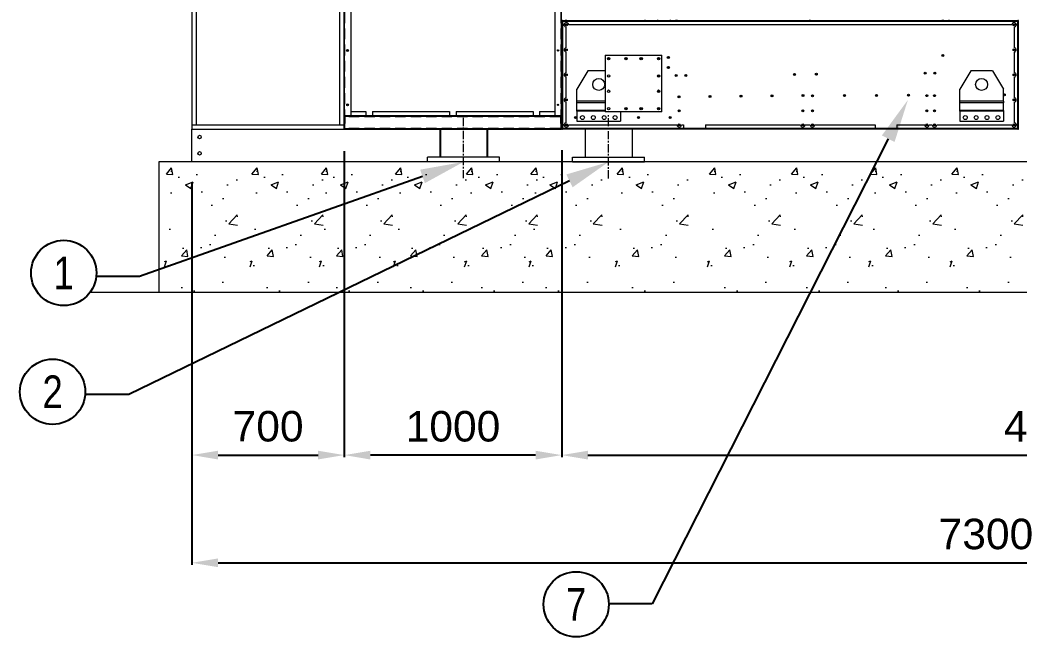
# Model space of a CAD drawing. Header units: millimetres. Extents: x -662366 to 32042, y -139401 to 24090.
# Drawn here: x 10738 to 15330, y 8546 to 11380 of the extents above; entities that cross this region are included whole.
import ezdxf
from ezdxf import colors
from ezdxf.entities.mleader import LeaderData, LeaderLine
from ezdxf.enums import TextEntityAlignment as Align
from ezdxf.math import Vec2, Vec3

# ---------------------------------------------------------------- set-up
doc = ezdxf.new("R2010")
doc.units = ezdxf.units.MM
doc.linetypes.add('CENTER', pattern=[2, 1.25, -0.25, 0.25, -0.25])
doc.linetypes.add('HIDDEN', pattern=[0.375, 0.25, -0.125])
for name, color, linetype in [('center', 1, 'CENTER'), ('냉각탑_dim', 1, 'Continuous'), ('냉각탑_text', 3, 'Continuous'), ('냉각탑_기초', 23, 'Continuous'), ('숨은선', 5, 'HIDDEN')]:
    doc.layers.add(name, color=color, linetype=linetype)
doc.styles.get("Standard").update_dxf_attribs({"font": 'arial.ttf'})
doc.dimstyles.new('1.40', dxfattribs={"dimscale": 20, "dimtxt": 1.5, "dimasz": 1, "dimexe": 0.5, "dimexo": 0.5, "dimgap": 0.5, "dimtad": 1, "dimdec": 0, "dimzin": 0, "dimdsep": 46, "dimtxsty": 'Standard', "dimcen": 0, "dimclrd": 2, "dimclre": 2, "dimclrt": 3, "dimadec": 0, "dimazin": 0, "dimtfac": 1, "dimtdec": 0, "dimtmove": 0, "dimatfit": 0, "dimfxl": 1, "dimtolj": 1, "dimtzin": 0, "dimlwd": -1, "dimlwe": -1, "dimarcsym": 0})

# ---------------------------------------------------------------- blocks, each defined once
blk = doc.blocks.new('*D280')
at = {"color": 2, "transparency": 16777216}
for p, q in [((12228.4, 10777.6), (12228.4, 9371.4)), ((11528.4, 10629.6), (11528.4, 9371.4)), ((11648.4, 9381.4), (12108.4, 9381.4))]:
    blk.add_line(p, q, dxfattribs=at)
for points in [[(11648.4, 9401.4), (11648.4, 9361.4), (11528.4, 9381.4)], [(12108.4, 9401.4), (12108.4, 9361.4), (12228.4, 9381.4)]]:
    blk.add_solid(points, dxfattribs=at)
at = {"layer": 'Defpoints', "color": 0, "transparency": 16777216}
for p in [(12228.4, 10877.6), (11528.4, 10729.6), (12228.4, 9381.4)]:
    blk.add_point(p, dxfattribs=at)
at = {"color": 3, "lineweight": 5, "transparency": 16777216, "insert": (11878.4, 9512.9), "char_height": 140, "attachment_point": 5}
blk.add_mtext('\\A1;700', dxfattribs=at)
blk = doc.blocks.new('*D281')
at = {"color": 2, "transparency": 16777216}
for p, q in [((12228.4, 10777.6), (12228.4, 9371.2)), ((13228.4, 10781.1), (13228.4, 9371.2)), ((13108.4, 9381.2), (12348.4, 9381.2))]:
    blk.add_line(p, q, dxfattribs=at)
for points in [[(12348.4, 9401.2), (12348.4, 9361.2), (12228.4, 9381.2)], [(13108.4, 9401.2), (13108.4, 9361.2), (13228.4, 9381.2)]]:
    blk.add_solid(points, dxfattribs=at)
at = {"layer": 'Defpoints', "color": 0, "transparency": 16777216}
for p in [(12228.4, 10877.6), (13228.4, 10881.1), (12228.4, 9381.2)]:
    blk.add_point(p, dxfattribs=at)
at = {"color": 3, "lineweight": 5, "transparency": 16777216, "insert": (12728.4, 9512.7), "char_height": 140, "attachment_point": 5}
blk.add_mtext('\\A1;1000', dxfattribs=at)
blk = doc.blocks.new('*D282')
at = {"color": 2, "transparency": 16777216}
for p, q in [((13228.4, 10777.6), (13228.4, 9371.2)), ((17728.4, 10782.3), (17728.4, 9371.2)), ((13348.4, 9381.2), (17608.4, 9381.2))]:
    blk.add_line(p, q, dxfattribs=at)
for points in [[(13348.4, 9401.2), (13348.4, 9361.2), (13228.4, 9381.2)], [(17608.4, 9401.2), (17608.4, 9361.2), (17728.4, 9381.2)]]:
    blk.add_solid(points, dxfattribs=at)
at = {"layer": 'Defpoints', "color": 0, "transparency": 16777216}
for p in [(13228.4, 10877.6), (17728.4, 10882.3), (17728.4, 9381.2)]:
    blk.add_point(p, dxfattribs=at)
at = {"color": 3, "lineweight": 5, "transparency": 16777216, "insert": (15478.4, 9512.7), "char_height": 140, "attachment_point": 5}
blk.add_mtext('\\A1;4500', dxfattribs=at)
blk = doc.blocks.new('*D286')
at = {"color": 2, "transparency": 16777216}
for p, q in [((11528.4, 10629.6), (11528.4, 8876.6)), ((18828.4, 10629.2), (18828.4, 8876.6)), ((11648.4, 8886.6), (18708.4, 8886.6))]:
    blk.add_line(p, q, dxfattribs=at)
for points in [[(11648.4, 8906.6), (11648.4, 8866.6), (11528.4, 8886.6)], [(18708.4, 8906.6), (18708.4, 8866.6), (18828.4, 8886.6)]]:
    blk.add_solid(points, dxfattribs=at)
at = {"layer": 'Defpoints', "color": 0, "transparency": 16777216}
for p in [(11528.4, 10729.6), (18828.4, 10729.2), (18828.4, 8886.6)]:
    blk.add_point(p, dxfattribs=at)
at = {"color": 3, "lineweight": 5, "transparency": 16777216, "insert": (15178.4, 9018.1), "char_height": 140, "attachment_point": 5}
blk.add_mtext('\\A1;7300', dxfattribs=at)
blk = doc.blocks.new('1')
at = {"lineweight": 20}
for p, q in [((11528.4, 13877.9), (11528.4, 10877.9)), ((12228.4, 13877.9), (12228.4, 10939.9)), ((13226.4, 13877.9), (13226.4, 10939.9)), ((11548.4, 13857.9), (11548.4, 10897.9)), ((12208.4, 10897.6), (12208.4, 13857.9)), ((12228.4, 10939.9), (13226.4, 10939.9)), ((12526.4, 10939.9), (12326.4, 10939.9)), ((11528.4, 10897.9), (12228.4, 10897.6)), ((11528.4, 10877.9), (12228.4, 10877.6)), ((11528.4, 10729.2), (18828.4, 10729.2))]:
    blk.add_line(p, q, dxfattribs=at)
at = {"color": 0, "lineweight": 20}
for p, q in [((12228.4, 10877.6), (12228.4, 13877.6)), ((11528.4, 10729.6), (11528.4, 10877.9)), ((13231.9, 10877.6), (12228.4, 10877.6))]:
    blk.add_line(p, q, dxfattribs=at)
at = {"color": 5, "lineweight": 20}
for p, q in [((12258.4, 13827.9), (12258.4, 10939.9)), ((13196.4, 13827.9), (13196.4, 10939.9)), ((12258.4, 10959.9), (12328.4, 10959.9)), ((12328.4, 10959.9), (12328.4, 10939.9)), ((12328.4, 10941.5), (12358.4, 10941.5)), ((12358.4, 10959.9), (12712.4, 10959.9)), ((12358.4, 10959.9), (12358.4, 10939.9)), ((12712.4, 10959.9), (12712.4, 10939.9)), ((12712.4, 10941.5), (12742.4, 10941.5)), ((12742.4, 10959.9), (13096.4, 10959.9)), ((12742.4, 10959.9), (12742.4, 10939.9)), ((13096.4, 10959.9), (13096.4, 10939.9)), ((13096.4, 10941.5), (13126.4, 10941.5)), ((13126.4, 10959.9), (13196.4, 10959.9)), ((13126.4, 10959.9), (13126.4, 10939.9))]:
    blk.add_line(p, q, dxfattribs=at)
at = {"color": 7, "lineweight": 20, "ltscale": 0.010278}
for p, q in [((13228.4, 11374.1), (13228.4, 11355.6)), ((13230.4, 11355.6), (13230.4, 11374.1)), ((15324.9, 11355.6), (15324.9, 11374.1)), ((15326.4, 11374.1), (15326.4, 11355.6)), ((15328.4, 11355.6), (15328.4, 11374.1)), ((13228.4, 10899.6), (13228.4, 10881.1)), ((13230.4, 10881.1), (13230.4, 10899.6)), ((15324.9, 10881.1), (15324.9, 10899.6)), ((15326.4, 10899.6), (15326.4, 10881.1)), ((15328.4, 10881.1), (15328.4, 10899.6))]:
    blk.add_line(p, q, dxfattribs=at)
at = {"color": 7, "lineweight": 20, "ltscale": 0.001111}
for p, q in [((13230.4, 11374.1), (13228.4, 11374.1)), ((13231.9, 11357.6), (13231.9, 11355.6)), ((13246.7, 11377.6), (13246.7, 11379.6)), ((13249.9, 11377.6), (13249.9, 11379.6)), ((15328.4, 11374.1), (15326.4, 11374.1)), ((13231.9, 10899.6), (13231.9, 10897.6)), ((13228.4, 10881.1), (13230.4, 10881.1)), ((15326.4, 10881.1), (15328.4, 10881.1))]:
    blk.add_line(p, q, dxfattribs=at)
at = {"color": 7, "lineweight": 20, "ltscale": 0.253333}
for p, q in [((13228.4, 11355.6), (13228.4, 10899.6)), ((13231.9, 11355.6), (13231.9, 10899.6)), ((15324.9, 10899.6), (15324.9, 11355.6)), ((15328.4, 10899.6), (15328.4, 11355.6))]:
    blk.add_line(p, q, dxfattribs=at)
at = {"color": 7, "lineweight": 20, "ltscale": 0.001944}
for p, q in [((13228.4, 11355.6), (13231.9, 11355.6)), ((13231.9, 11374.1), (13231.9, 11377.6)), ((15324.9, 11374.1), (15324.9, 11377.6)), ((15328.4, 11355.6), (15324.9, 11355.6)), ((13228.4, 10899.6), (13231.9, 10899.6)), ((15328.4, 10899.6), (15324.9, 10899.6)), ((13231.9, 10881.1), (13231.9, 10877.6)), ((15324.9, 10881.1), (15324.9, 10877.6))]:
    blk.add_line(p, q, dxfattribs=at)
at = {"color": 7, "lineweight": 20, "ltscale": 0.000833333}
for p, q in [((13231.9, 11374.1), (13230.4, 11374.1)), ((15324.9, 11374.1), (15326.4, 11374.1)), ((13231.9, 10881.1), (13230.4, 10881.1)), ((15324.9, 10881.1), (15326.4, 10881.1))]:
    blk.add_line(p, q, dxfattribs=at)
at = {"color": 7, "lineweight": 20}
for p, q in [((13231.9, 11377.6), (15324.9, 11377.6)), ((13231.9, 11374.1), (15324.9, 11374.1)), ((15297.4, 11357.6), (13259.4, 11357.6)), ((15324.9, 10877.6), (13231.9, 10877.6)), ((13335.3, 10877.6), (13335.3, 10749.6)), ((13551.6, 10877.6), (13551.6, 10749.6)), ((13278.5, 10749.6), (13608.5, 10749.6)), ((13278.5, 10727.6), (13278.5, 10749.6)), ((13608.5, 10727.6), (13608.5, 10749.6)), ((13278.5, 10727.6), (13608.5, 10727.6)), ((13551.4, 10727.6), (13335.1, 10727.6))]:
    blk.add_line(p, q, dxfattribs=at)
at = {"color": 7, "lineweight": 20, "ltscale": 0.009167}
for p, q in [((13231.9, 11374.1), (13231.9, 11357.6)), ((15324.9, 11357.6), (15324.9, 11374.1)), ((13231.9, 10897.6), (13231.9, 10881.1)), ((13788.4, 10897.6), (13788.4, 10881.1)), ((13888.4, 10897.6), (13888.4, 10881.1)), ((14668.4, 10897.6), (14668.4, 10881.1)), ((14768.4, 10897.6), (14768.4, 10881.1)), ((15324.9, 10881.1), (15324.9, 10897.6))]:
    blk.add_line(p, q, dxfattribs=at)
at = {"color": 7, "lineweight": 20, "ltscale": 0.004167}
for p, q in [((13239.4, 11357.6), (13231.9, 11357.6)), ((15324.9, 11357.6), (15317.4, 11357.6)), ((13231.9, 10897.6), (13239.4, 10897.6)), ((15317.4, 10897.6), (15324.9, 10897.6))]:
    blk.add_line(p, q, dxfattribs=at)
at = {"color": 7, "lineweight": 20, "ltscale": 0.004279}
for p, q in [((13231.9, 11355.6), (13239.6, 11355.6)), ((15324.9, 11355.6), (15317.2, 11355.6)), ((13231.9, 10899.6), (13239.6, 10899.6)), ((15324.9, 10899.6), (15317.2, 10899.6))]:
    blk.add_line(p, q, dxfattribs=at)
at = {"color": 7, "lineweight": 20, "ltscale": 0.001453}
blk.add_line((13246.7, 11356.3), (13246.7, 11358.9), dxfattribs=at)
at = {"color": 7, "lineweight": 20, "ltscale": 0.052833}
for p, q in [((13248.4, 11252.5), (13248.4, 11347.6)), ((15308.4, 11347.6), (15308.4, 11252.5)), ((13248.4, 11137.5), (13248.4, 11232.6)), ((15308.4, 11232.6), (15308.4, 11137.5)), ((13248.4, 11022.5), (13248.4, 11117.6)), ((15308.4, 11117.6), (15308.4, 11022.5)), ((13248.4, 10907.5), (13248.4, 11002.6)), ((15308.4, 11002.6), (15308.4, 10907.5))]:
    blk.add_line(p, q, dxfattribs=at)
at = {"color": 7, "lineweight": 20, "ltscale": 0.003287}
blk.add_line((13249.9, 11354.6), (13249.9, 11360.5), dxfattribs=at)
at = {"color": 7, "lineweight": 20, "ltscale": 0.001115}
for p, q in [((13728.1, 11377.6), (13728.3, 11379.6)), ((13754.7, 11377.6), (13754.9, 11379.6)), ((13758.2, 11377.6), (13758.4, 11379.6)), ((13758.6, 11377.6), (13758.8, 11379.6)), ((14368.8, 11379.6), (14368.6, 11377.6)), ((14368.6, 11377.6), (14368.8, 11379.6)), ((14978.8, 11379.6), (14978.6, 11377.6)), ((14979, 11377.6), (14979.2, 11379.6)), ((14982.5, 11377.6), (14982.7, 11379.6)), ((15009.1, 11377.6), (15009.3, 11379.6))]:
    blk.add_line(p, q, dxfattribs=at)
at = {"color": 7, "lineweight": 20, "ltscale": 0.144444}
for p, q in [((13428.4, 11217.6), (13688.4, 11217.6)), ((13428.4, 11217.6), (13428.4, 10957.6)), ((13688.4, 10957.6), (13688.4, 11217.6)), ((13688.4, 10957.6), (13428.4, 10957.6))]:
    blk.add_line(p, q, dxfattribs=at)
at = {"color": 7, "lineweight": 20, "ltscale": 0.002633}
for p, q in [((13445.8, 11204.4), (13441, 11204.4)), ((13525.8, 11204.4), (13521, 11204.4)), ((13595.8, 11204.4), (13591, 11204.4)), ((13675.8, 11204.4), (13671, 11204.4))]:
    blk.add_line(p, q, dxfattribs=at)
at = {"color": 7, "lineweight": 20, "ltscale": 1.31094e-06}
blk.add_line((13713.4, 11161.6), (13713.4, 11161.6), dxfattribs=at)
at = {"color": 7, "lineweight": 20, "ltscale": 0.053832}
for p, q in [((13348.4, 11145.6), (13298.4, 11062.6)), ((15108.4, 11145.6), (15058.4, 11062.6)), ((15208.4, 11145.6), (15258.4, 11062.6))]:
    blk.add_line(p, q, dxfattribs=at)
at = {"color": 7, "lineweight": 20, "ltscale": 0.044444}
blk.add_line((13428.4, 11145.6), (13348.4, 11145.6), dxfattribs=at)
at = {"color": 7, "lineweight": 20, "ltscale": 0.055556}
for p, q in [((15208.4, 11145.6), (15108.4, 11145.6)), ((13888.4, 10881.1), (13788.4, 10881.1)), ((14768.4, 10881.1), (14668.4, 10881.1))]:
    blk.add_line(p, q, dxfattribs=at)
at = {"color": 7, "lineweight": 20, "ltscale": 0.031187}
for p, q in [((13298.4, 11006.5), (13298.4, 11062.6)), ((15058.4, 11006.5), (15058.4, 11062.6)), ((15258.4, 11006.5), (15258.4, 11062.6))]:
    blk.add_line(p, q, dxfattribs=at)
at = {"color": 7, "lineweight": 20, "ltscale": 0.003143}
blk.add_line((13248.4, 11009.8), (13248.4, 11015.4), dxfattribs=at)
at = {"color": 7, "lineweight": 20, "ltscale": 0.003919}
for p, q in [((13298.4, 10999.4), (13298.4, 11006.5)), ((15058.4, 10999.4), (15058.4, 11006.5)), ((15258.4, 11006.5), (15258.4, 10999.4))]:
    blk.add_line(p, q, dxfattribs=at)
at = {"color": 7, "lineweight": 20, "ltscale": 0.072222}
for p, q in [((13428.4, 11006.5), (13298.4, 11006.5)), ((13428.4, 10999.4), (13298.4, 10999.4)), ((13428.4, 10964.2), (13298.4, 10964.2)), ((13428.4, 10960.7), (13298.4, 10960.7))]:
    blk.add_line(p, q, dxfattribs=at)
at = {"color": 7, "lineweight": 20, "ltscale": 0.019545}
for p, q in [((13298.4, 10964.2), (13298.4, 10999.4)), ((15058.4, 10964.2), (15058.4, 10999.4)), ((15258.4, 10964.2), (15258.4, 10999.4))]:
    blk.add_line(p, q, dxfattribs=at)
at = {"color": 7, "lineweight": 20, "ltscale": 0.111111}
for p, q in [((15258.4, 11006.5), (15058.4, 11006.5)), ((15258.4, 10999.4), (15058.4, 10999.4)), ((15258.4, 10964.2), (15058.4, 10964.2)), ((15258.4, 10960.7), (15058.4, 10960.7)), ((13298.4, 10914.6), (13498.4, 10914.6)), ((15058.4, 10914.6), (15258.4, 10914.6))]:
    blk.add_line(p, q, dxfattribs=at)
for p, q in [((12228.4, 10937.6), (12228.4, 10877.6)), ((13226.4, 10937.6), (12228.4, 10937.6)), ((13226.4, 10937.6), (13226.4, 10877.6)), ((13226.4, 10919.6), (13226.4, 10877.6)), ((13226.4, 10877.6), (12228.4, 10877.6))]:
    blk.add_line(p, q)
at = {"color": 7, "lineweight": 20, "ltscale": 0.001959}
for p, q in [((13298.4, 10960.7), (13298.4, 10964.2)), ((15058.4, 10960.7), (15058.4, 10964.2)), ((15258.4, 10964.2), (15258.4, 10960.7))]:
    blk.add_line(p, q, dxfattribs=at)
at = {"color": 7, "lineweight": 20, "ltscale": 0.025612}
for p, q in [((13298.4, 10960.7), (13298.4, 10914.6)), ((15058.4, 10960.7), (15058.4, 10914.6)), ((15258.4, 10960.7), (15258.4, 10914.6))]:
    blk.add_line(p, q, dxfattribs=at)
at = {"color": 7, "lineweight": 20, "ltscale": 0.023889}
blk.add_line((13498.4, 10957.6), (13498.4, 10914.6), dxfattribs=at)
at = {"color": 7, "lineweight": 20, "ltscale": 0.277222}
blk.add_line((13259.4, 10897.6), (13758.4, 10897.6), dxfattribs=at)
at = {"color": 7, "lineweight": 20, "ltscale": 0.005556}
blk.add_line((13778.4, 10897.6), (13788.4, 10897.6), dxfattribs=at)
at = {"color": 7, "lineweight": 20, "ltscale": 0.243333}
blk.add_line((13888.4, 10897.6), (14326.4, 10897.6), dxfattribs=at)
at = {"color": 7, "lineweight": 20, "ltscale": 0.013333}
blk.add_line((14346.4, 10897.6), (14370.4, 10897.6), dxfattribs=at)
at = {"color": 7, "lineweight": 20, "ltscale": 0.154444}
blk.add_line((14390.4, 10897.6), (14668.4, 10897.6), dxfattribs=at)
at = {"color": 7, "lineweight": 20, "ltscale": 0.071389}
blk.add_line((14768.4, 10897.6), (14896.9, 10897.6), dxfattribs=at)
at = {"color": 7, "lineweight": 20, "ltscale": 0.008333}
blk.add_line((14916.9, 10897.6), (14931.9, 10897.6), dxfattribs=at)
at = {"color": 7, "lineweight": 20, "ltscale": 0.191944}
blk.add_line((14951.9, 10897.6), (15297.4, 10897.6), dxfattribs=at)
at = {"color": 0, "ltscale": 30}
for p, q in [((12668.8, 10877.6), (12668.8, 10749.7)), ((12884.8, 10877.6), (12884.8, 10749.7))]:
    blk.add_line(p, q, dxfattribs=at)
at = {"color": 7, "lineweight": 20, "ltscale": 0.309167}
for p, q in [((13788.4, 10881.1), (13231.9, 10881.1)), ((15324.9, 10881.1), (14768.4, 10881.1))]:
    blk.add_line(p, q, dxfattribs=at)
at = {"color": 7, "lineweight": 20, "ltscale": 0.433333}
blk.add_line((14668.4, 10881.1), (13888.4, 10881.1), dxfattribs=at)
at = {"color": 7, "lineweight": 15}
for p, q in [((12611.4, 10727.7), (12611.4, 10749.7)), ((12941.4, 10749.7), (12611.4, 10749.7)), ((12941.4, 10727.7), (12941.4, 10749.7)), ((12941.4, 10727.7), (12611.4, 10727.7))]:
    blk.add_line(p, q, dxfattribs=at)
at = {"color": 7, "lineweight": 20}
for centre, radius in [((13249.4, 11357.6), 4.5), ((13249.4, 11357.6), 3), ((15307.4, 11357.6), 4.5), ((15307.4, 11357.6), 3), ((13249.4, 11242.6), 4.5), ((13249.4, 11242.6), 3), ((13443.4, 11202.6), 5.5), ((13523.4, 11202.6), 5.5), ((13593.4, 11202.6), 5.5), ((13673.4, 11202.6), 5.5), ((13718.4, 11207.6), 5), ((13718.4, 11207.6), 3.5), ((14980, 11217.1), 4.5), ((14980, 11217.1), 3), ((15307.4, 11242.6), 4.5), ((15307.4, 11242.6), 3), ((13443.4, 11202.6), 3), ((13523.4, 11202.6), 3), ((13593.4, 11202.6), 3), ((13673.4, 11202.6), 3), ((13718.4, 11161.6), 5), ((13718.4, 11161.6), 3.5), ((13249.4, 11127.6), 4.5), ((13249.4, 11127.6), 3), ((13443.4, 11122.6), 5.5), ((13673.4, 11122.6), 5.5), ((13673.4, 11122.6), 3), ((13753.8, 11124.6), 4.5), ((13753.8, 11124.6), 3), ((13798.8, 11125.1), 4.5), ((13798.8, 11125.1), 3), ((14298.7, 11129.7), 4.5), ((14298.7, 11129.7), 3), ((14398.7, 11130.6), 4.5), ((14398.7, 11130.6), 3), ((14898.7, 11135.3), 4.5), ((14898.7, 11135.3), 3), ((14943.7, 11135.7), 4.5), ((14943.7, 11135.7), 3), ((15307.4, 11127.6), 4.5), ((15307.4, 11127.6), 3), ((13398.4, 11083.6), 27.5), ((15158.4, 11083.6), 27.5), ((13443.4, 11052.6), 5.5), ((13673.4, 11052.6), 5.5), ((13673.4, 11052.6), 3), ((13767.4, 11027.1), 4.5), ((13767.4, 11027.6), 3), ((13909.9, 11028.8), 4.5), ((13909.9, 11028.8), 3), ((14052.4, 11030), 4.5), ((14052.4, 11030), 3), ((14194.9, 11031.1), 4.5), ((14194.9, 11031.1), 3), ((14337.4, 11032.3), 4.5), ((14337.4, 11032.3), 3), ((14380.9, 11031.6), 4.5), ((14380.9, 11031.6), 3), ((14527.9, 11032.4), 4.5), ((14527.9, 11032.4), 3), ((14674.9, 11033.2), 4.5), ((14674.9, 11033.2), 3), ((14821.9, 11034), 4.5), ((14821.9, 11034), 3), ((14906.9, 11032.1), 4.5), ((14906.9, 11032.1), 3), ((14941.9, 11032.1), 4.5), ((14941.9, 11032.1), 3), ((15262.9, 11036.4), 4.5), ((15262.9, 11036.4), 3), ((13249.4, 11012.6), 4.5), ((13249.4, 11012.6), 3), ((13443.4, 10972.6), 5.5), ((13523.4, 10972.6), 5.5), ((13593.4, 10972.6), 5.5), ((13673.4, 10972.6), 5.5), ((15307.4, 11012.6), 4.5), ((15307.4, 11012.6), 3), ((13291.4, 10931.6), 4.5), ((13291.4, 10931.6), 3), ((13323.4, 10931.6), 9), ((13373.4, 10931.6), 9), ((13423.4, 10931.6), 9), ((13473.4, 10931.6), 9), ((13523.4, 10972.6), 3), ((13581.4, 10931.6), 4.5), ((13581.4, 10931.6), 3), ((13593.4, 10972.6), 3), ((13673.4, 10972.6), 3), ((13726.4, 10931.6), 4.5), ((13726.4, 10931.6), 3), ((13768.4, 10962.6), 4.5), ((13768.4, 10962.6), 3), ((14336.4, 10962.6), 4.5), ((14336.4, 10962.6), 3), ((14380.4, 10962.6), 4.5), ((14380.4, 10962.6), 3), ((14906.9, 10962.6), 4.5), ((14906.9, 10962.6), 3), ((14941.9, 10962.6), 4.5), ((14941.9, 10962.6), 3), ((15083.4, 10931.6), 9), ((15133.4, 10931.6), 9), ((15183.4, 10931.6), 9), ((15233.4, 10931.6), 9), ((13249.4, 10897.6), 4.5), ((13249.4, 10897.6), 3), ((13768.4, 10897.6), 4.5), ((13768.4, 10897.6), 3), ((14336.4, 10897.6), 4.5), ((14336.4, 10897.6), 3), ((14380.4, 10897.6), 4.5), ((14380.4, 10897.6), 3), ((14906.9, 10897.6), 4.5), ((14906.9, 10897.6), 3), ((14941.9, 10897.6), 4.5), ((14941.9, 10897.6), 3), ((15307.4, 10897.6), 4.5), ((15307.4, 10897.6), 3)]:
    blk.add_circle(centre, radius, dxfattribs=at)
at = {"lineweight": 20}
for centre, radius in [((12243.4, 11239.9), 4.5), ((12243.4, 11239.9), 3), ((13211.4, 11239.9), 3), ((12243.4, 10989.9), 4.5), ((12243.4, 10989.9), 3), ((13211.4, 10989.9), 3), ((11563.4, 10842.1), 8), ((11563.4, 10767.1), 8)]:
    blk.add_circle(centre, radius, dxfattribs=at)
at = {"color": 7, "lineweight": 20}
for centre, radius, start, end in [((13231.9, 11374.1), 3.5, 90, 180), ((13231.9, 11374.1), 1.5, 90, 180), ((13249.4, 11357.6), 10, 360, 180), ((13249.4, 11357.6), 10, 191.537, 264.2608), ((13266.9, 11374.1), 3.5, 89.755, 90), ((13640.2, 11375.6), 30.3, 172.402, 176.2097), ((13640.2, 11375.6), 30.3, 3.7903, 7.598), ((15289.9, 11374.1), 3.5, 90, 90.245), ((15307.4, 11357.6), 10, 360, 180), ((15307.4, 11357.6), 10, 275.7392, 348.463), ((15324.9, 11374.1), 3.5, 360, 90), ((15324.9, 11374.1), 1.5, 360, 90), ((13249.4, 11242.6), 10, 95.7392, 264.2608), ((15307.4, 11242.6), 10, 275.7392, 84.2608), ((13249.4, 11127.6), 10, 95.7392, 264.2608), ((15307.4, 11127.6), 10, 275.7392, 84.2608), ((13249.4, 11012.6), 10, 95.7392, 264.2608), ((15307.4, 11012.6), 10, 275.7392, 84.2608), ((13249.4, 10897.6), 10, 180, 360), ((13249.4, 10897.6), 10, 95.7392, 168.463), ((13768.4, 10897.6), 10, 180, 360), ((14336.4, 10897.6), 10, 180, 360), ((14380.4, 10897.6), 10, 180, 360), ((14906.9, 10897.6), 10, 180, 360), ((14941.9, 10897.6), 10, 180, 360), ((15307.4, 10897.6), 10, 180, 360), ((15307.4, 10897.6), 10, 11.537, 84.2608), ((13231.9, 10881.1), 3.5, 180, 270), ((13231.9, 10881.1), 1.5, 180, 270), ((15324.9, 10881.1), 1.5, 270, 0), ((15324.9, 10881.1), 3.5, 270, 0)]:
    blk.add_arc(centre, radius, start, end, dxfattribs=at)
at = {"layer": '숨은선', "lineweight": 20, "ltscale": 4}
for p, q in [((12230, 13876.3), (12230, 10941.5)), ((13224.8, 13876.3), (13224.8, 10941.5)), ((12230, 10941.5), (12328.4, 10941.5)), ((12258.4, 10941.5), (12712.4, 10941.5)), ((12742.4, 10941.5), (13096.4, 10941.5)), ((13126.4, 10941.5), (13226.4, 10941.5))]:
    blk.add_line(p, q, dxfattribs=at)
at = {"layer": '숨은선', "ltscale": 4}
for p, q in [((13224.8, 10936), (12228.4, 10936)), ((12230, 10936), (12230, 10879.2)), ((13224.8, 10936), (13224.8, 10879.2)), ((13224.8, 10879.2), (12228.4, 10879.2))]:
    blk.add_line(p, q, dxfattribs=at)

msp = doc.modelspace()

# ---------------------------------------------------------------- hatches: boundary and pattern name
at = {"layer": '냉각탑_기초', "lineweight": 20, "ltscale": 30}
h = msp.add_hatch(dxfattribs=at)
h.set_pattern_fill('AR-CONC', color=256, scale=50, style=0)
h.set_pattern_definition([(50, (-3190.95, -5812.1), (358.63, -31.376), [37.5, -412.5]), (355, (-3190.95, -5812.1), (-69.3757, 376.096), [30, -330]), (100.4514, (-3161.06, -5814.7), (289.2547, 344.72), [31.87, -350.571]), (46.1842, (-3190.95, -5712.1), (533.6205, -82.7595), [56.25, -618.75]), (96.6356, (-3146.5, -5719), (467.331, 487.059), [47.805, -525.856]), (351.1842, (-3190.95, -5712.1), (467.331, 487.059), [45, -495]), (21, (-3140.95, -5737.1), (298.4535, -201.3094), [37.5, -412.5]), (326, (-3140.95, -5737.1), (121.6577, 362.575), [30, -330]), (71.4514, (-3116.08, -5753.86), (420.1113, 161.265), [31.87, -350.571]), (37.5, (-3190.95, -5812.09), (6.0799, 166.4469), [0, -326, 0, -335, 0, -331.25]), (7.5, (-3190.95, -5812.09), (131.5348, 197.2059), [0, -191, 0, -318.5, 0, -126.25]), (327.5, (-3302.45, -5812.09), (266.9112, -11.2774), [0, -125, 0, -390, 0, -517.5]), (317.5, (-3352.45, -5812.09), (291.593, 50.0525), [0, -162.5, 0, -259, 0, -367.5])])
h.paths.add_polyline_path([(11737.6, 10729.2), (11402.6, 10729.2), (11402.6, 10129.2), (11737.6, 10129.2)])
h = msp.add_hatch(dxfattribs=at)
h.set_pattern_fill('AR-CONC', color=256, scale=50, style=0)
h.set_pattern_definition([(50, (-2797.47, -5812.1), (358.63, -31.376), [37.5, -412.5]), (355, (-2797.47, -5812.1), (-69.3757, 376.096), [30, -330]), (100.4514, (-2767.6, -5814.7), (289.2547, 344.72), [31.87, -350.571]), (46.1842, (-2797.47, -5712.1), (533.6205, -82.7595), [56.25, -618.75]), (96.6356, (-2753, -5719), (467.331, 487.059), [47.805, -525.856]), (351.1842, (-2797.47, -5712.1), (467.331, 487.059), [45, -495]), (21, (-2747.47, -5737.1), (298.4535, -201.3094), [37.5, -412.5]), (326, (-2747.47, -5737.1), (121.6577, 362.575), [30, -330]), (71.4514, (-2722.6, -5753.86), (420.1113, 161.265), [31.87, -350.571]), (37.5, (-2797.47, -5812.09), (6.0799, 166.4469), [0, -326, 0, -335, 0, -331.25]), (7.5, (-2797.47, -5812.09), (131.5348, 197.2059), [0, -191, 0, -318.5, 0, -126.25]), (327.5, (-2908.97, -5812.09), (266.9112, -11.2774), [0, -125, 0, -390, 0, -517.5]), (317.5, (-2958.97, -5812.09), (291.593, 50.0525), [0, -162.5, 0, -259, 0, -367.5])])
h.paths.add_polyline_path([(12131.1, 10729.2), (11796.1, 10729.2), (11796.1, 10129.2), (12131.1, 10129.2)])
h = msp.add_hatch(dxfattribs=at)
h.set_pattern_fill('AR-CONC', color=256, scale=50, style=0)
h.set_pattern_definition([(50, (-2478.47, -5812.1), (358.63, -31.376), [37.5, -412.5]), (355, (-2478.47, -5812.1), (-69.3757, 376.096), [30, -330]), (100.4514, (-2448.58, -5814.7), (289.2547, 344.72), [31.87, -350.571]), (46.1842, (-2478.47, -5712.1), (533.6205, -82.7595), [56.25, -618.75]), (96.6356, (-2434, -5719), (467.331, 487.059), [47.805, -525.856]), (351.1842, (-2478.47, -5712.1), (467.331, 487.059), [45, -495]), (21, (-2428.47, -5737.1), (298.4535, -201.3094), [37.5, -412.5]), (326, (-2428.47, -5737.1), (121.6577, 362.575), [30, -330]), (71.4514, (-2403.6, -5753.86), (420.1113, 161.265), [31.87, -350.571]), (37.5, (-2478.47, -5812.09), (6.0799, 166.4469), [0, -326, 0, -335, 0, -331.25]), (7.5, (-2478.47, -5812.09), (131.5348, 197.2059), [0, -191, 0, -318.5, 0, -126.25]), (327.5, (-2589.97, -5812.09), (266.9112, -11.2774), [0, -125, 0, -390, 0, -517.5]), (317.5, (-2639.97, -5812.09), (291.593, 50.0525), [0, -162.5, 0, -259, 0, -367.5])])
h.paths.add_polyline_path([(12450.1, 10729.2), (12115.1, 10729.2), (12115.1, 10129.2), (12450.1, 10129.2)])
h = msp.add_hatch(dxfattribs=at)
h.set_pattern_fill('AR-CONC', color=256, scale=50, style=0)
h.set_pattern_definition([(50, (-2137.97, -5812.1), (358.63, -31.376), [37.5, -412.5]), (355, (-2137.97, -5812.1), (-69.3757, 376.096), [30, -330]), (100.4514, (-2108.1, -5814.7), (289.2547, 344.72), [31.87, -350.571]), (46.1842, (-2137.97, -5712.1), (533.6205, -82.7595), [56.25, -618.75]), (96.6356, (-2093.5, -5719), (467.331, 487.059), [47.805, -525.856]), (351.1842, (-2138, -5712.1), (467.331, 487.059), [45, -495]), (21, (-2087.97, -5737.1), (298.4535, -201.3094), [37.5, -412.5]), (326, (-2087.97, -5737.1), (121.6577, 362.575), [30, -330]), (71.4514, (-2063.1, -5753.86), (420.1113, 161.265), [31.87, -350.571]), (37.5, (-2137.97, -5812.09), (6.0799, 166.4469), [0, -326, 0, -335, 0, -331.25]), (7.5, (-2137.97, -5812.09), (131.5348, 197.2059), [0, -191, 0, -318.5, 0, -126.25]), (327.5, (-2249.47, -5812.09), (266.9112, -11.2774), [0, -125, 0, -390, 0, -517.5]), (317.5, (-2299.47, -5812.09), (291.593, 50.0525), [0, -162.5, 0, -259, 0, -367.5])])
h.paths.add_polyline_path([(12790.5, 10729.2), (12455.5, 10729.2), (12455.5, 10129.2), (12790.5, 10129.2)])
h = msp.add_hatch(dxfattribs=at)
h.set_pattern_fill('AR-CONC', color=256, scale=50, style=0)
h.set_pattern_definition([(50, (-1811.5, -5812.1), (358.63, -31.376), [37.5, -412.5]), (355, (-1811.5, -5812.1), (-69.3757, 376.096), [30, -330]), (100.4514, (-1781.6, -5814.7), (289.2547, 344.72), [31.87, -350.571]), (46.1842, (-1811.5, -5712.1), (533.6205, -82.7595), [56.25, -618.75]), (96.6356, (-1767, -5719), (467.331, 487.059), [47.805, -525.856]), (351.1842, (-1811.5, -5712.1), (467.331, 487.059), [45, -495]), (21, (-1761.5, -5737.1), (298.4535, -201.3094), [37.5, -412.5]), (326, (-1761.5, -5737.1), (121.6577, 362.575), [30, -330]), (71.4514, (-1736.62, -5753.86), (420.1113, 161.265), [31.87, -350.571]), (37.5, (-1811.49, -5812.09), (6.0799, 166.4469), [0, -326, 0, -335, 0, -331.25]), (7.5, (-1811.5, -5812.09), (131.5348, 197.2059), [0, -191, 0, -318.5, 0, -126.25]), (327.5, (-1922.99, -5812.09), (266.9112, -11.2774), [0, -125, 0, -390, 0, -517.5]), (317.5, (-1973, -5812.09), (291.593, 50.0525), [0, -162.5, 0, -259, 0, -367.5])])
h.paths.add_polyline_path([(13117, 10729.2), (12782, 10729.2), (12782, 10129.2), (13117, 10129.2)])
h = msp.add_hatch(dxfattribs=at)
h.set_pattern_fill('AR-CONC', color=256, scale=50, style=0)
h.set_pattern_definition([(50, (-1515.12, -5812.1), (358.63, -31.376), [37.5, -412.5]), (355, (-1515.12, -5812.1), (-69.3757, 376.096), [30, -330]), (100.4514, (-1485.24, -5814.7), (289.2547, 344.72), [31.87, -350.571]), (46.1842, (-1515.1, -5712.1), (533.6205, -82.7595), [56.25, -618.75]), (96.6356, (-1470.65, -5719), (467.331, 487.059), [47.805, -525.856]), (351.1842, (-1515.1, -5712.1), (467.331, 487.059), [45, -495]), (21, (-1465.12, -5737.1), (298.4535, -201.3094), [37.5, -412.5]), (326, (-1465.12, -5737.1), (121.6577, 362.575), [30, -330]), (71.4514, (-1440.25, -5753.86), (420.1113, 161.265), [31.87, -350.571]), (37.5, (-1515.12, -5812.09), (6.0799, 166.4469), [0, -326, 0, -335, 0, -331.25]), (7.5, (-1515.12, -5812.09), (131.5348, 197.2059), [0, -191, 0, -318.5, 0, -126.25]), (327.5, (-1626.62, -5812.09), (266.9112, -11.2774), [0, -125, 0, -390, 0, -517.5]), (317.5, (-1676.62, -5812.09), (291.593, 50.0525), [0, -162.5, 0, -259, 0, -367.5])])
h.paths.add_polyline_path([(13413.4, 10729.2), (13078.4, 10729.2), (13078.4, 10129.2), (13413.4, 10129.2)])
h = msp.add_hatch(dxfattribs=at)
h.set_pattern_fill('AR-CONC', color=256, scale=50, style=0)
h.set_pattern_definition([(50, (-1118.67, -5812.1), (358.63, -31.376), [37.5, -412.5]), (355, (-1118.67, -5812.1), (-69.3757, 376.096), [30, -330]), (100.4514, (-1088.8, -5814.7), (289.2547, 344.72), [31.87, -350.571]), (46.1842, (-1118.67, -5712.1), (533.6205, -82.7595), [56.25, -618.75]), (96.6356, (-1074.2, -5719), (467.331, 487.059), [47.805, -525.856]), (351.1842, (-1118.67, -5712.1), (467.331, 487.059), [45, -495]), (21, (-1068.67, -5737.1), (298.4535, -201.3094), [37.5, -412.5]), (326, (-1068.67, -5737.1), (121.6577, 362.575), [30, -330]), (71.4514, (-1043.8, -5753.86), (420.1113, 161.265), [31.87, -350.571]), (37.5, (-1118.67, -5812.09), (6.0799, 166.4469), [0, -326, 0, -335, 0, -331.25]), (7.5, (-1118.67, -5812.09), (131.5348, 197.2059), [0, -191, 0, -318.5, 0, -126.25]), (327.5, (-1230.17, -5812.09), (266.9112, -11.2774), [0, -125, 0, -390, 0, -517.5]), (317.5, (-1280.17, -5812.09), (291.593, 50.0525), [0, -162.5, 0, -259, 0, -367.5])])
h.paths.add_polyline_path([(13809.9, 10729.2), (13474.9, 10729.2), (13474.9, 10129.2), (13809.9, 10129.2)])
h = msp.add_hatch(dxfattribs=at)
h.set_pattern_fill('AR-CONC', color=256, scale=50, style=0)
h.set_pattern_definition([(50, (-694.5, -5812.1), (358.63, -31.376), [37.5, -412.5]), (355, (-694.5, -5812.1), (-69.3757, 376.096), [30, -330]), (100.4514, (-664.6, -5814.7), (289.2547, 344.72), [31.87, -350.571]), (46.1842, (-694.5, -5712.1), (533.6205, -82.7595), [56.25, -618.75]), (96.6356, (-650, -5719), (467.331, 487.059), [47.805, -525.856]), (351.1842, (-694.5, -5712.1), (467.331, 487.059), [45, -495]), (21, (-644.5, -5737.1), (298.4535, -201.3094), [37.5, -412.5]), (326, (-644.5, -5737.1), (121.6577, 362.575), [30, -330]), (71.4514, (-619.62, -5753.86), (420.1113, 161.265), [31.87, -350.571]), (37.5, (-694.49, -5812.09), (6.0799, 166.4469), [0, -326, 0, -335, 0, -331.25]), (7.5, (-694.5, -5812.09), (131.5348, 197.2059), [0, -191, 0, -318.5, 0, -126.25]), (327.5, (-805.99, -5812.09), (266.9112, -11.2774), [0, -125, 0, -390, 0, -517.5]), (317.5, (-856, -5812.09), (291.593, 50.0525), [0, -162.5, 0, -259, 0, -367.5])])
h.paths.add_polyline_path([(14234, 10729.2), (13899, 10729.2), (13899, 10129.2), (14234, 10129.2)])
h = msp.add_hatch(dxfattribs=at)
h.set_pattern_fill('AR-CONC', color=256, scale=50, style=0)
h.set_pattern_definition([(50, (-317.45, -5812.1), (358.63, -31.376), [37.5, -412.5]), (355, (-317.45, -5812.1), (-69.3757, 376.096), [30, -330]), (100.4514, (-287.56, -5814.7), (289.2547, 344.72), [31.87, -350.571]), (46.1842, (-317.45, -5712.1), (533.6205, -82.7595), [56.25, -618.75]), (96.6356, (-273, -5719), (467.331, 487.059), [47.805, -525.856]), (351.1842, (-317.45, -5712.1), (467.331, 487.059), [45, -495]), (21, (-267.45, -5737.1), (298.4535, -201.3094), [37.5, -412.5]), (326, (-267.45, -5737.1), (121.6577, 362.575), [30, -330]), (71.4514, (-242.58, -5753.86), (420.1113, 161.265), [31.87, -350.571]), (37.5, (-317.45, -5812.09), (6.0799, 166.4469), [0, -326, 0, -335, 0, -331.25]), (7.5, (-317.45, -5812.09), (131.5348, 197.2059), [0, -191, 0, -318.5, 0, -126.25]), (327.5, (-428.95, -5812.09), (266.9112, -11.2774), [0, -125, 0, -390, 0, -517.5]), (317.5, (-478.95, -5812.09), (291.593, 50.0525), [0, -162.5, 0, -259, 0, -367.5])])
h.paths.add_polyline_path([(14611.1, 10729.2), (14276.1, 10729.2), (14276.1, 10129.2), (14611.1, 10129.2)])
h = msp.add_hatch(dxfattribs=at)
h.set_pattern_fill('AR-CONC', color=256, scale=50, style=0)
h.set_pattern_definition([(50, (45.74, -5812.1), (358.63, -31.376), [37.5, -412.5]), (355, (45.74, -5812.1), (-69.3757, 376.096), [30, -330]), (100.4514, (75.62, -5814.7), (289.2547, 344.72), [31.87, -350.571]), (46.1842, (45.74, -5712.1), (533.6205, -82.7595), [56.25, -618.75]), (96.6356, (90.2, -5719), (467.331, 487.059), [47.805, -525.856]), (351.1842, (45.74, -5712.1), (467.331, 487.059), [45, -495]), (21, (95.74, -5737.1), (298.4535, -201.3094), [37.5, -412.5]), (326, (95.74, -5737.1), (121.6577, 362.575), [30, -330]), (71.4514, (120.6, -5753.86), (420.1113, 161.265), [31.87, -350.571]), (37.5, (45.74, -5812.09), (6.0799, 166.4469), [0, -326, 0, -335, 0, -331.25]), (7.5, (45.74, -5812.09), (131.5348, 197.2059), [0, -191, 0, -318.5, 0, -126.25]), (327.5, (-65.76, -5812.09), (266.9112, -11.2774), [0, -125, 0, -390, 0, -517.5]), (317.5, (-115.76, -5812.09), (291.593, 50.0525), [0, -162.5, 0, -259, 0, -367.5])])
h.paths.add_polyline_path([(14974.3, 10729.2), (14639.3, 10729.2), (14639.3, 10129.2), (14974.3, 10129.2)])
h = msp.add_hatch(dxfattribs=at)
h.set_pattern_fill('AR-CONC', color=256, scale=50, style=0)
h.set_pattern_definition([(50, (420, -5812.1), (358.63, -31.376), [37.5, -412.5]), (355, (420, -5812.1), (-69.3757, 376.096), [30, -330]), (100.4514, (449.9, -5814.7), (289.2547, 344.72), [31.87, -350.571]), (46.1842, (420, -5712.1), (533.6205, -82.7595), [56.25, -618.75]), (96.6356, (464.5, -5719), (467.331, 487.059), [47.805, -525.856]), (351.1842, (420, -5712.1), (467.331, 487.059), [45, -495]), (21, (470, -5737.1), (298.4535, -201.3094), [37.5, -412.5]), (326, (470, -5737.1), (121.6577, 362.575), [30, -330]), (71.4514, (494.9, -5753.86), (420.1113, 161.265), [31.87, -350.571]), (37.5, (420.01, -5812.09), (6.0799, 166.4469), [0, -326, 0, -335, 0, -331.25]), (7.5, (420.01, -5812.09), (131.5348, 197.2059), [0, -191, 0, -318.5, 0, -126.25]), (327.5, (308.51, -5812.09), (266.9112, -11.2774), [0, -125, 0, -390, 0, -517.5]), (317.5, (258.5, -5812.09), (291.593, 50.0525), [0, -162.5, 0, -259, 0, -367.5])])
h.paths.add_polyline_path([(15348.5, 10729.2), (15013.5, 10729.2), (15013.5, 10129.2), (15348.5, 10129.2)])

# ---------------------------------------------------------------- linework, layer by layer
at = {"layer": 'center', "lineweight": 20, "ltscale": 30}
for p, q in [((12776.4, 10652.7), (12776.4, 10933.3)), ((13443.6, 10651.7), (13443.6, 10942))]:
    msp.add_line(p, q, dxfattribs=at)
at = {"layer": '냉각탑_dim', "linetype": 'ByBlock', "lineweight": -3}
for centre in [(10938.9, 10217.7), (10887.8, 9672.1), (13294.7, 8695.9)]:
    msp.add_circle(centre, 150, dxfattribs=at)
at = {"layer": '냉각탑_기초', "lineweight": 20, "ltscale": 30}
for p, q in [((11378.4, 10129.6), (11378.4, 10729.6)), ((11378.4, 10729.2), (18978.4, 10729.2)), ((11059, 10129.2), (19261.6, 10129.2))]:
    msp.add_line(p, q, dxfattribs=at)

# ---------------------------------------------------------------- block references
msp.add_blockref('1', (0, 0))

# ---------------------------------------------------------------- texts
at = {"layer": '냉각탑_text', "width": 0.8}
for s, p in [('1', (10938.9, 10217.7)), ('2', (10887.8, 9672.1)), ('7', (13294.7, 8695.9))]:
    msp.add_text(s, height=150, dxfattribs=at).set_placement(p, align=Align.MIDDLE_CENTER)

# ---------------------------------------------------------------- dimensions: what is measured, and where the dimension line sits
at = {"lineweight": 5}
for base, p1, p2, picture, middle in [((12228.4, 9381.4), (11528.4, 10729.6), (12228.4, 10877.6), '*D280', (11878.4, 9512.9)), ((12228.4, 9381.2), (13228.4, 10881.1), (12228.4, 10877.6), '*D281', (12728.4, 9512.7)), ((17728.4, 9381.2), (13228.4, 10877.6), (17728.4, 10882.3), '*D282', (15478.4, 9512.7)), ((18828.4, 8886.6), (11528.4, 10729.6), (18828.4, 10729.2), '*D286', (15178.4, 9018.1))]:
    dim = msp.add_linear_dim(base=base, p1=p1, p2=p2, dimstyle='1.40', override={"dimtxt": 7, "dimasz": 6, "dimexo": 5, "dimgap": 3}, dxfattribs=at)
    dim.commit()
    dim.dimension.update_dxf_attribs({"geometry": picture, "text_midpoint": middle})

# ---------------------------------------------------------------- leaders
at = {"layer": '냉각탑_dim', "lineweight": -3}
ml = msp.add_multileader_mtext('Standard', dxfattribs=at)
ml.set_content('')
ml.set_leader_properties(color=256)
ml.build(insert=Vec2(0, 0))
ml.multileader.update_dxf_attribs({"text_right_attachment_type": 6, "dogleg_length": 5, "arrow_head_size": 199.5, "scale": 30})
ctx = ml.context
ctx.base_point, ctx.scale, ctx.char_height, ctx.arrow_head_size, ctx.landing_gap_size, ctx.plane_origin = Vec3(13444.7, 8698.6), 30, 7.18, 199.5, 3.59, Vec3(14949.6, 9515.4)
ctx.right_attachment, ctx.text_align_type = 6, 2
notes = []
notes.append((ctx, [(0, (1, 1, 0), (13644.2, 8698.6), (-1, 0), 199.5, [(0, [(14819.5, 11012.3)], 0, [])])]))
ctx.mtext, ml.multileader.dxf.content_type = None, 0
ml = msp.add_multileader_mtext('Standard', dxfattribs=at)
ml.set_content('')
ml.set_leader_properties(color=256)
ml.build(insert=Vec2(0, 0))
ml.multileader.update_dxf_attribs({"text_right_attachment_type": 6, "dogleg_length": 5, "arrow_head_size": 199.5, "scale": 30})
ctx = ml.context
ctx.base_point, ctx.scale, ctx.char_height, ctx.arrow_head_size, ctx.landing_gap_size, ctx.plane_origin = Vec3(11038.9, 9660.2), 30, 7.18, 199.5, 3.59, Vec3(13573.3, 9230.6)
ctx.right_attachment, ctx.text_align_type = 6, 2
notes.append((ctx, [(0, (1, 1, 0), (11238.4, 9660.2), (-1, 0), 199.5, [(0, [(13443.3, 10727.6)], 0, [])])]))
ctx.mtext, ml.multileader.dxf.content_type = None, 0
ml = msp.add_multileader_mtext('Standard', dxfattribs=at)
ml.set_content('')
ml.set_leader_properties(color=256)
ml.build(insert=Vec2(0, 0))
ml.multileader.update_dxf_attribs({"text_right_attachment_type": 6, "dogleg_length": 5, "arrow_head_size": 199.5, "scale": 30})
ctx = ml.context
ctx.base_point, ctx.scale, ctx.char_height, ctx.arrow_head_size, ctx.landing_gap_size, ctx.plane_origin = Vec3(11088.1, 10202.2), 30, 7.18, 199.5, 3.59, Vec3(12906.5, 9230.7)
ctx.right_attachment, ctx.text_align_type = 6, 2
notes.append((ctx, [(0, (1, 1, 0), (11287.6, 10202.2), (-1, 0), 199.5, [(0, [(12776.4, 10727.7)], 0, [])])]))
ctx.mtext, ml.multileader.dxf.content_type = None, 0
for ctx, leaders in notes:
    for number, flags, end, landing, length, lines in leaders:
        leader = LeaderData()
        leader.index, (leader.has_last_leader_line, leader.has_dogleg_vector, leader.attachment_direction) = number, flags
        leader.last_leader_point, leader.dogleg_vector, leader.dogleg_length = Vec3(end), Vec3(landing), length
        for number, points, colour, breaks in lines:
            line = LeaderLine()
            line.index, line.vertices, line.color, line.breaks = number, Vec3.list(points), colors.encode_raw_color(colour), breaks
            leader.lines.append(line)
        ctx.leaders.append(leader)

doc.saveas('drawing.dxf')
